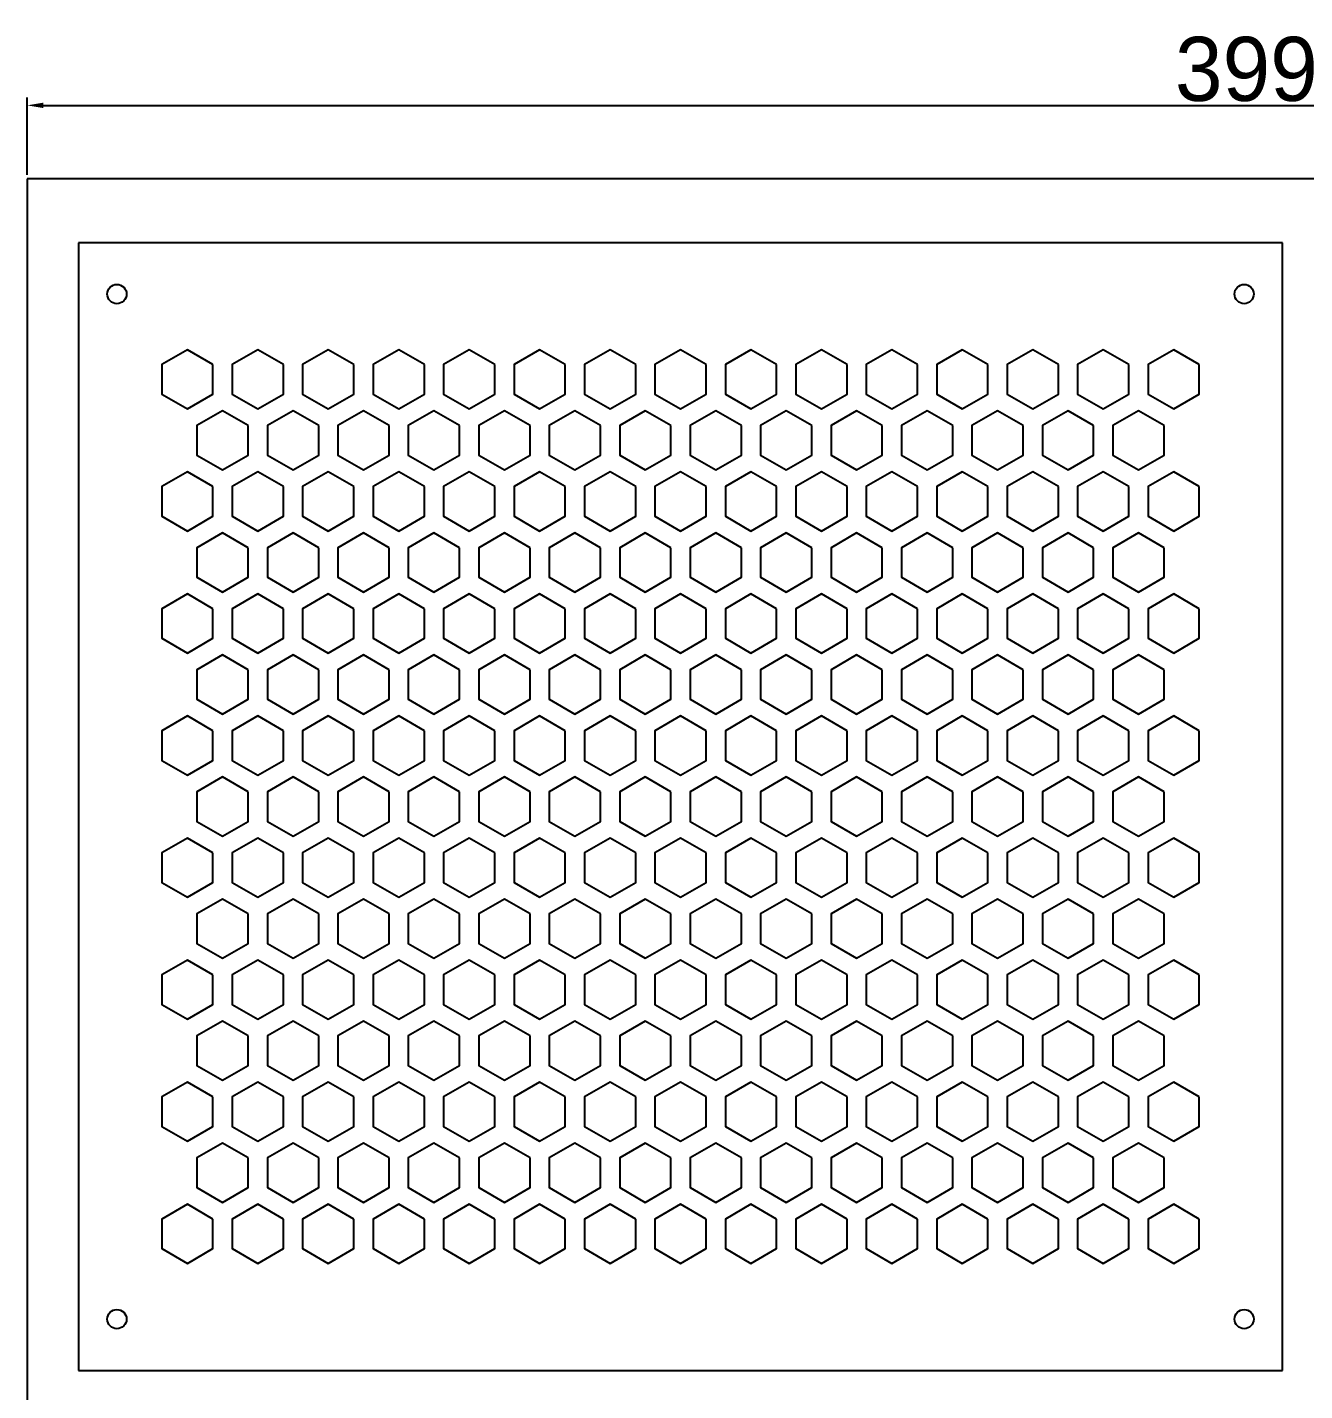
# Model space of a CAD drawing. Header units: millimetres. Extents: x 34 to 5984, y -3597 to 314.
# Drawn here: x 3423.3 to 3622.8, y -3377 to -3164.1 of the extents above; entities that cross this region are included whole.
import ezdxf

# ---------------------------------------------------------------- set-up
doc = ezdxf.new("R2010")
doc.units = ezdxf.units.MM
doc.dimstyles.new('ISO-25', dxfattribs={"dimtxt": 2.5, "dimasz": 2.5, "dimexe": 1.25, "dimexo": 0.625, "dimtad": 1, "dimdsep": 46, "dimtxsty": 'Standard', "dimcen": 2.5, "dimadec": 0, "dimazin": 0, "dimtfac": 1, "dimtmove": 0, "dimatfit": 3, "dimfxl": 1, "dimarcsym": 0})

# ---------------------------------------------------------------- blocks, each defined once
blk = doc.blocks.new('*D213')
at = {"color": 0, "lineweight": -2, "transparency": 16777216}
for p, q in [((3423.32, -3187.15), (3423.32, -3175.07)), ((3822.63, -3187.15), (3822.63, -3175.07)), ((3425.82, -3176.32), (3820.13, -3176.32))]:
    blk.add_line(p, q, dxfattribs=at)
at = {"color": 0, "transparency": 16777216}
for points in [[(3425.82, -3175.9), (3425.82, -3176.74), (3423.32, -3176.32)], [(3820.13, -3175.9), (3820.13, -3176.74), (3822.63, -3176.32)]]:
    blk.add_solid(points, dxfattribs=at)
at = {"layer": 'Defpoints', "color": 0, "transparency": 16777216}
for p in [(3822.63, -3176.32), (3423.32, -3187.78), (3822.63, -3187.78)]:
    blk.add_point(p, dxfattribs=at)
at = {"color": 0, "transparency": 16777216, "insert": (3622.97, -3170.7), "char_height": 10, "attachment_point": 5}
blk.add_mtext('399.31', dxfattribs=at)

msp = doc.modelspace()

# ---------------------------------------------------------------- linework, layer by layer
at = {"color": 4}
for p, q in [((3822.628, -3187.776), (3423.321, -3187.776)), ((3423.321, -3187.776), (3423.321, -3510.271))]:
    msp.add_line(p, q, dxfattribs=at)
for p, q in [((3619.321, -3197.776), (3431.321, -3197.776)), ((3431.321, -3197.776), (3431.321, -3373.776)), ((3619.321, -3373.776), (3619.321, -3197.776)), ((3431.321, -3373.776), (3619.321, -3373.776))]:
    msp.add_line(p, q)
at = {"color": 1}
for points in [[(3452.321, -3216.783), (3448.321, -3214.473), (3444.321, -3216.783), (3444.321, -3221.402), (3448.321, -3223.711), (3452.321, -3221.402)], [(3463.321, -3216.783), (3459.321, -3214.473), (3455.321, -3216.783), (3455.321, -3221.402), (3459.321, -3223.711), (3463.321, -3221.402)], [(3474.321, -3216.783), (3470.321, -3214.473), (3466.321, -3216.783), (3466.321, -3221.402), (3470.321, -3223.711), (3474.321, -3221.402)], [(3485.321, -3216.783), (3481.321, -3214.473), (3477.321, -3216.783), (3477.321, -3221.402), (3481.321, -3223.711), (3485.321, -3221.402)], [(3496.321, -3216.783), (3492.321, -3214.473), (3488.321, -3216.783), (3488.321, -3221.402), (3492.321, -3223.711), (3496.321, -3221.402)], [(3507.321, -3216.783), (3503.321, -3214.473), (3499.321, -3216.783), (3499.321, -3221.402), (3503.321, -3223.711), (3507.321, -3221.402)], [(3518.321, -3216.783), (3514.321, -3214.473), (3510.321, -3216.783), (3510.321, -3221.402), (3514.321, -3223.711), (3518.321, -3221.402)], [(3529.321, -3216.783), (3525.321, -3214.473), (3521.321, -3216.783), (3521.321, -3221.402), (3525.321, -3223.711), (3529.321, -3221.402)], [(3540.321, -3216.783), (3536.321, -3214.473), (3532.321, -3216.783), (3532.321, -3221.402), (3536.321, -3223.711), (3540.321, -3221.402)], [(3551.321, -3216.783), (3547.321, -3214.473), (3543.321, -3216.783), (3543.321, -3221.402), (3547.321, -3223.711), (3551.321, -3221.402)], [(3562.321, -3216.783), (3558.321, -3214.473), (3554.321, -3216.783), (3554.321, -3221.402), (3558.321, -3223.711), (3562.321, -3221.402)], [(3573.321, -3216.783), (3569.321, -3214.473), (3565.321, -3216.783), (3565.321, -3221.402), (3569.321, -3223.711), (3573.321, -3221.402)], [(3584.321, -3216.783), (3580.321, -3214.473), (3576.321, -3216.783), (3576.321, -3221.402), (3580.321, -3223.711), (3584.321, -3221.402)], [(3595.321, -3216.783), (3591.321, -3214.473), (3587.321, -3216.783), (3587.321, -3221.402), (3591.321, -3223.711), (3595.321, -3221.402)], [(3606.321, -3216.783), (3602.321, -3214.473), (3598.321, -3216.783), (3598.321, -3221.402), (3602.321, -3223.711), (3606.321, -3221.402)], [(3457.821, -3226.309), (3453.821, -3224), (3449.821, -3226.309), (3449.821, -3230.928), (3453.821, -3233.237), (3457.821, -3230.928)], [(3468.821, -3226.309), (3464.821, -3224), (3460.821, -3226.309), (3460.821, -3230.928), (3464.821, -3233.237), (3468.821, -3230.928)], [(3479.821, -3226.309), (3475.821, -3224), (3471.821, -3226.309), (3471.821, -3230.928), (3475.821, -3233.237), (3479.821, -3230.928)], [(3490.821, -3226.309), (3486.821, -3224), (3482.821, -3226.309), (3482.821, -3230.928), (3486.821, -3233.237), (3490.821, -3230.928)], [(3501.821, -3226.309), (3497.821, -3224), (3493.821, -3226.309), (3493.821, -3230.928), (3497.821, -3233.237), (3501.821, -3230.928)], [(3512.821, -3226.309), (3508.821, -3224), (3504.821, -3226.309), (3504.821, -3230.928), (3508.821, -3233.237), (3512.821, -3230.928)], [(3523.821, -3226.309), (3519.821, -3224), (3515.821, -3226.309), (3515.821, -3230.928), (3519.821, -3233.237), (3523.821, -3230.928)], [(3534.821, -3226.309), (3530.821, -3224), (3526.821, -3226.309), (3526.821, -3230.928), (3530.821, -3233.237), (3534.821, -3230.928)], [(3545.821, -3226.309), (3541.821, -3224), (3537.821, -3226.309), (3537.821, -3230.928), (3541.821, -3233.237), (3545.821, -3230.928)], [(3556.821, -3226.309), (3552.821, -3224), (3548.821, -3226.309), (3548.821, -3230.928), (3552.821, -3233.237), (3556.821, -3230.928)], [(3567.821, -3226.309), (3563.821, -3224), (3559.821, -3226.309), (3559.821, -3230.928), (3563.821, -3233.237), (3567.821, -3230.928)], [(3578.821, -3226.309), (3574.821, -3224), (3570.821, -3226.309), (3570.821, -3230.928), (3574.821, -3233.237), (3578.821, -3230.928)], [(3589.821, -3226.309), (3585.821, -3224), (3581.821, -3226.309), (3581.821, -3230.928), (3585.821, -3233.237), (3589.821, -3230.928)], [(3600.821, -3226.309), (3596.821, -3224), (3592.821, -3226.309), (3592.821, -3230.928), (3596.821, -3233.237), (3600.821, -3230.928)], [(3452.321, -3235.835), (3448.321, -3233.526), (3444.321, -3235.835), (3444.321, -3240.454), (3448.321, -3242.763), (3452.321, -3240.454)], [(3463.321, -3235.835), (3459.321, -3233.526), (3455.321, -3235.835), (3455.321, -3240.454), (3459.321, -3242.763), (3463.321, -3240.454)], [(3474.321, -3235.835), (3470.321, -3233.526), (3466.321, -3235.835), (3466.321, -3240.454), (3470.321, -3242.763), (3474.321, -3240.454)], [(3485.321, -3235.835), (3481.321, -3233.526), (3477.321, -3235.835), (3477.321, -3240.454), (3481.321, -3242.763), (3485.321, -3240.454)], [(3496.321, -3235.835), (3492.321, -3233.526), (3488.321, -3235.835), (3488.321, -3240.454), (3492.321, -3242.763), (3496.321, -3240.454)], [(3507.321, -3235.835), (3503.321, -3233.526), (3499.321, -3235.835), (3499.321, -3240.454), (3503.321, -3242.763), (3507.321, -3240.454)], [(3518.321, -3235.835), (3514.321, -3233.526), (3510.321, -3235.835), (3510.321, -3240.454), (3514.321, -3242.763), (3518.321, -3240.454)], [(3529.321, -3235.835), (3525.321, -3233.526), (3521.321, -3235.835), (3521.321, -3240.454), (3525.321, -3242.763), (3529.321, -3240.454)], [(3540.321, -3235.835), (3536.321, -3233.526), (3532.321, -3235.835), (3532.321, -3240.454), (3536.321, -3242.763), (3540.321, -3240.454)], [(3551.321, -3235.835), (3547.321, -3233.526), (3543.321, -3235.835), (3543.321, -3240.454), (3547.321, -3242.763), (3551.321, -3240.454)], [(3562.321, -3235.835), (3558.321, -3233.526), (3554.321, -3235.835), (3554.321, -3240.454), (3558.321, -3242.763), (3562.321, -3240.454)], [(3573.321, -3235.835), (3569.321, -3233.526), (3565.321, -3235.835), (3565.321, -3240.454), (3569.321, -3242.763), (3573.321, -3240.454)], [(3584.321, -3235.835), (3580.321, -3233.526), (3576.321, -3235.835), (3576.321, -3240.454), (3580.321, -3242.763), (3584.321, -3240.454)], [(3595.321, -3235.835), (3591.321, -3233.526), (3587.321, -3235.835), (3587.321, -3240.454), (3591.321, -3242.763), (3595.321, -3240.454)], [(3606.321, -3235.835), (3602.321, -3233.526), (3598.321, -3235.835), (3598.321, -3240.454), (3602.321, -3242.763), (3606.321, -3240.454)], [(3457.821, -3245.362), (3453.821, -3243.052), (3449.821, -3245.362), (3449.821, -3249.98), (3453.821, -3252.29), (3457.821, -3249.98)], [(3468.821, -3245.362), (3464.821, -3243.052), (3460.821, -3245.362), (3460.821, -3249.98), (3464.821, -3252.29), (3468.821, -3249.98)], [(3479.821, -3245.362), (3475.821, -3243.052), (3471.821, -3245.362), (3471.821, -3249.98), (3475.821, -3252.29), (3479.821, -3249.98)], [(3490.821, -3245.362), (3486.821, -3243.052), (3482.821, -3245.362), (3482.821, -3249.98), (3486.821, -3252.29), (3490.821, -3249.98)], [(3501.821, -3245.362), (3497.821, -3243.052), (3493.821, -3245.362), (3493.821, -3249.98), (3497.821, -3252.29), (3501.821, -3249.98)], [(3512.821, -3245.362), (3508.821, -3243.052), (3504.821, -3245.362), (3504.821, -3249.98), (3508.821, -3252.29), (3512.821, -3249.98)], [(3523.821, -3245.362), (3519.821, -3243.052), (3515.821, -3245.362), (3515.821, -3249.98), (3519.821, -3252.29), (3523.821, -3249.98)], [(3534.821, -3245.362), (3530.821, -3243.052), (3526.821, -3245.362), (3526.821, -3249.98), (3530.821, -3252.29), (3534.821, -3249.98)], [(3545.821, -3245.362), (3541.821, -3243.052), (3537.821, -3245.362), (3537.821, -3249.98), (3541.821, -3252.29), (3545.821, -3249.98)], [(3556.821, -3245.362), (3552.821, -3243.052), (3548.821, -3245.362), (3548.821, -3249.98), (3552.821, -3252.29), (3556.821, -3249.98)], [(3567.821, -3245.362), (3563.821, -3243.052), (3559.821, -3245.362), (3559.821, -3249.98), (3563.821, -3252.29), (3567.821, -3249.98)], [(3578.821, -3245.362), (3574.821, -3243.052), (3570.821, -3245.362), (3570.821, -3249.98), (3574.821, -3252.29), (3578.821, -3249.98)], [(3589.821, -3245.362), (3585.821, -3243.052), (3581.821, -3245.362), (3581.821, -3249.98), (3585.821, -3252.29), (3589.821, -3249.98)], [(3600.821, -3245.362), (3596.821, -3243.052), (3592.821, -3245.362), (3592.821, -3249.98), (3596.821, -3252.29), (3600.821, -3249.98)], [(3452.321, -3254.888), (3448.321, -3252.578), (3444.321, -3254.888), (3444.321, -3259.507), (3448.321, -3261.816), (3452.321, -3259.507)], [(3463.321, -3254.888), (3459.321, -3252.578), (3455.321, -3254.888), (3455.321, -3259.507), (3459.321, -3261.816), (3463.321, -3259.507)], [(3474.321, -3254.888), (3470.321, -3252.578), (3466.321, -3254.888), (3466.321, -3259.507), (3470.321, -3261.816), (3474.321, -3259.507)], [(3485.321, -3254.888), (3481.321, -3252.578), (3477.321, -3254.888), (3477.321, -3259.507), (3481.321, -3261.816), (3485.321, -3259.507)], [(3496.321, -3254.888), (3492.321, -3252.578), (3488.321, -3254.888), (3488.321, -3259.507), (3492.321, -3261.816), (3496.321, -3259.507)], [(3507.321, -3254.888), (3503.321, -3252.578), (3499.321, -3254.888), (3499.321, -3259.507), (3503.321, -3261.816), (3507.321, -3259.507)], [(3518.321, -3254.888), (3514.321, -3252.578), (3510.321, -3254.888), (3510.321, -3259.507), (3514.321, -3261.816), (3518.321, -3259.507)], [(3529.321, -3254.888), (3525.321, -3252.578), (3521.321, -3254.888), (3521.321, -3259.507), (3525.321, -3261.816), (3529.321, -3259.507)], [(3540.321, -3254.888), (3536.321, -3252.578), (3532.321, -3254.888), (3532.321, -3259.507), (3536.321, -3261.816), (3540.321, -3259.507)], [(3551.321, -3254.888), (3547.321, -3252.578), (3543.321, -3254.888), (3543.321, -3259.507), (3547.321, -3261.816), (3551.321, -3259.507)], [(3562.321, -3254.888), (3558.321, -3252.578), (3554.321, -3254.888), (3554.321, -3259.507), (3558.321, -3261.816), (3562.321, -3259.507)], [(3573.321, -3254.888), (3569.321, -3252.578), (3565.321, -3254.888), (3565.321, -3259.507), (3569.321, -3261.816), (3573.321, -3259.507)], [(3584.321, -3254.888), (3580.321, -3252.578), (3576.321, -3254.888), (3576.321, -3259.507), (3580.321, -3261.816), (3584.321, -3259.507)], [(3595.321, -3254.888), (3591.321, -3252.578), (3587.321, -3254.888), (3587.321, -3259.507), (3591.321, -3261.816), (3595.321, -3259.507)], [(3606.321, -3254.888), (3602.321, -3252.578), (3598.321, -3254.888), (3598.321, -3259.507), (3602.321, -3261.816), (3606.321, -3259.507)], [(3457.821, -3264.414), (3453.821, -3262.105), (3449.821, -3264.414), (3449.821, -3269.033), (3453.821, -3271.342), (3457.821, -3269.033)], [(3468.821, -3264.414), (3464.821, -3262.105), (3460.821, -3264.414), (3460.821, -3269.033), (3464.821, -3271.342), (3468.821, -3269.033)], [(3479.821, -3264.414), (3475.821, -3262.105), (3471.821, -3264.414), (3471.821, -3269.033), (3475.821, -3271.342), (3479.821, -3269.033)], [(3490.821, -3264.414), (3486.821, -3262.105), (3482.821, -3264.414), (3482.821, -3269.033), (3486.821, -3271.342), (3490.821, -3269.033)], [(3501.821, -3264.414), (3497.821, -3262.105), (3493.821, -3264.414), (3493.821, -3269.033), (3497.821, -3271.342), (3501.821, -3269.033)], [(3512.821, -3264.414), (3508.821, -3262.105), (3504.821, -3264.414), (3504.821, -3269.033), (3508.821, -3271.342), (3512.821, -3269.033)], [(3523.821, -3264.414), (3519.821, -3262.105), (3515.821, -3264.414), (3515.821, -3269.033), (3519.821, -3271.342), (3523.821, -3269.033)], [(3534.821, -3264.414), (3530.821, -3262.105), (3526.821, -3264.414), (3526.821, -3269.033), (3530.821, -3271.342), (3534.821, -3269.033)], [(3545.821, -3264.414), (3541.821, -3262.105), (3537.821, -3264.414), (3537.821, -3269.033), (3541.821, -3271.342), (3545.821, -3269.033)], [(3556.821, -3264.414), (3552.821, -3262.105), (3548.821, -3264.414), (3548.821, -3269.033), (3552.821, -3271.342), (3556.821, -3269.033)], [(3567.821, -3264.414), (3563.821, -3262.105), (3559.821, -3264.414), (3559.821, -3269.033), (3563.821, -3271.342), (3567.821, -3269.033)], [(3578.821, -3264.414), (3574.821, -3262.105), (3570.821, -3264.414), (3570.821, -3269.033), (3574.821, -3271.342), (3578.821, -3269.033)], [(3589.821, -3264.414), (3585.821, -3262.105), (3581.821, -3264.414), (3581.821, -3269.033), (3585.821, -3271.342), (3589.821, -3269.033)], [(3600.821, -3264.414), (3596.821, -3262.105), (3592.821, -3264.414), (3592.821, -3269.033), (3596.821, -3271.342), (3600.821, -3269.033)], [(3452.321, -3273.94), (3448.321, -3271.631), (3444.321, -3273.94), (3444.321, -3278.559), (3448.321, -3280.869), (3452.321, -3278.559)], [(3463.321, -3273.94), (3459.321, -3271.631), (3455.321, -3273.94), (3455.321, -3278.559), (3459.321, -3280.869), (3463.321, -3278.559)], [(3474.321, -3273.94), (3470.321, -3271.631), (3466.321, -3273.94), (3466.321, -3278.559), (3470.321, -3280.869), (3474.321, -3278.559)], [(3485.321, -3273.94), (3481.321, -3271.631), (3477.321, -3273.94), (3477.321, -3278.559), (3481.321, -3280.869), (3485.321, -3278.559)], [(3496.321, -3273.94), (3492.321, -3271.631), (3488.321, -3273.94), (3488.321, -3278.559), (3492.321, -3280.869), (3496.321, -3278.559)], [(3507.321, -3273.94), (3503.321, -3271.631), (3499.321, -3273.94), (3499.321, -3278.559), (3503.321, -3280.869), (3507.321, -3278.559)], [(3518.321, -3273.94), (3514.321, -3271.631), (3510.321, -3273.94), (3510.321, -3278.559), (3514.321, -3280.869), (3518.321, -3278.559)], [(3529.321, -3273.94), (3525.321, -3271.631), (3521.321, -3273.94), (3521.321, -3278.559), (3525.321, -3280.869), (3529.321, -3278.559)], [(3540.321, -3273.94), (3536.321, -3271.631), (3532.321, -3273.94), (3532.321, -3278.559), (3536.321, -3280.869), (3540.321, -3278.559)], [(3551.321, -3273.94), (3547.321, -3271.631), (3543.321, -3273.94), (3543.321, -3278.559), (3547.321, -3280.869), (3551.321, -3278.559)], [(3562.321, -3273.94), (3558.321, -3271.631), (3554.321, -3273.94), (3554.321, -3278.559), (3558.321, -3280.869), (3562.321, -3278.559)], [(3573.321, -3273.94), (3569.321, -3271.631), (3565.321, -3273.94), (3565.321, -3278.559), (3569.321, -3280.869), (3573.321, -3278.559)], [(3584.321, -3273.94), (3580.321, -3271.631), (3576.321, -3273.94), (3576.321, -3278.559), (3580.321, -3280.869), (3584.321, -3278.559)], [(3595.321, -3273.94), (3591.321, -3271.631), (3587.321, -3273.94), (3587.321, -3278.559), (3591.321, -3280.869), (3595.321, -3278.559)], [(3606.321, -3273.94), (3602.321, -3271.631), (3598.321, -3273.94), (3598.321, -3278.559), (3602.321, -3280.869), (3606.321, -3278.559)], [(3457.821, -3283.467), (3453.821, -3281.157), (3449.821, -3283.467), (3449.821, -3288.085), (3453.821, -3290.395), (3457.821, -3288.085)], [(3468.821, -3283.467), (3464.821, -3281.157), (3460.821, -3283.467), (3460.821, -3288.085), (3464.821, -3290.395), (3468.821, -3288.085)], [(3479.821, -3283.467), (3475.821, -3281.157), (3471.821, -3283.467), (3471.821, -3288.085), (3475.821, -3290.395), (3479.821, -3288.085)], [(3490.821, -3283.467), (3486.821, -3281.157), (3482.821, -3283.467), (3482.821, -3288.085), (3486.821, -3290.395), (3490.821, -3288.085)], [(3501.821, -3283.467), (3497.821, -3281.157), (3493.821, -3283.467), (3493.821, -3288.085), (3497.821, -3290.395), (3501.821, -3288.085)], [(3512.821, -3283.467), (3508.821, -3281.157), (3504.821, -3283.467), (3504.821, -3288.085), (3508.821, -3290.395), (3512.821, -3288.085)], [(3523.821, -3283.467), (3519.821, -3281.157), (3515.821, -3283.467), (3515.821, -3288.085), (3519.821, -3290.395), (3523.821, -3288.085)], [(3534.821, -3283.467), (3530.821, -3281.157), (3526.821, -3283.467), (3526.821, -3288.085), (3530.821, -3290.395), (3534.821, -3288.085)], [(3545.821, -3283.467), (3541.821, -3281.157), (3537.821, -3283.467), (3537.821, -3288.085), (3541.821, -3290.395), (3545.821, -3288.085)], [(3556.821, -3283.467), (3552.821, -3281.157), (3548.821, -3283.467), (3548.821, -3288.085), (3552.821, -3290.395), (3556.821, -3288.085)], [(3567.821, -3283.467), (3563.821, -3281.157), (3559.821, -3283.467), (3559.821, -3288.085), (3563.821, -3290.395), (3567.821, -3288.085)], [(3578.821, -3283.467), (3574.821, -3281.157), (3570.821, -3283.467), (3570.821, -3288.085), (3574.821, -3290.395), (3578.821, -3288.085)], [(3589.821, -3283.467), (3585.821, -3281.157), (3581.821, -3283.467), (3581.821, -3288.085), (3585.821, -3290.395), (3589.821, -3288.085)], [(3600.821, -3283.467), (3596.821, -3281.157), (3592.821, -3283.467), (3592.821, -3288.085), (3596.821, -3290.395), (3600.821, -3288.085)], [(3452.321, -3292.993), (3448.321, -3290.684), (3444.321, -3292.993), (3444.321, -3297.612), (3448.321, -3299.921), (3452.321, -3297.612)], [(3463.321, -3292.993), (3459.321, -3290.684), (3455.321, -3292.993), (3455.321, -3297.612), (3459.321, -3299.921), (3463.321, -3297.612)], [(3474.321, -3292.993), (3470.321, -3290.684), (3466.321, -3292.993), (3466.321, -3297.612), (3470.321, -3299.921), (3474.321, -3297.612)], [(3485.321, -3292.993), (3481.321, -3290.684), (3477.321, -3292.993), (3477.321, -3297.612), (3481.321, -3299.921), (3485.321, -3297.612)], [(3496.321, -3292.993), (3492.321, -3290.684), (3488.321, -3292.993), (3488.321, -3297.612), (3492.321, -3299.921), (3496.321, -3297.612)], [(3507.321, -3292.993), (3503.321, -3290.684), (3499.321, -3292.993), (3499.321, -3297.612), (3503.321, -3299.921), (3507.321, -3297.612)], [(3518.321, -3292.993), (3514.321, -3290.684), (3510.321, -3292.993), (3510.321, -3297.612), (3514.321, -3299.921), (3518.321, -3297.612)], [(3529.321, -3292.993), (3525.321, -3290.684), (3521.321, -3292.993), (3521.321, -3297.612), (3525.321, -3299.921), (3529.321, -3297.612)], [(3540.321, -3292.993), (3536.321, -3290.684), (3532.321, -3292.993), (3532.321, -3297.612), (3536.321, -3299.921), (3540.321, -3297.612)], [(3551.321, -3292.993), (3547.321, -3290.684), (3543.321, -3292.993), (3543.321, -3297.612), (3547.321, -3299.921), (3551.321, -3297.612)], [(3562.321, -3292.993), (3558.321, -3290.684), (3554.321, -3292.993), (3554.321, -3297.612), (3558.321, -3299.921), (3562.321, -3297.612)], [(3573.321, -3292.993), (3569.321, -3290.684), (3565.321, -3292.993), (3565.321, -3297.612), (3569.321, -3299.921), (3573.321, -3297.612)], [(3584.321, -3292.993), (3580.321, -3290.684), (3576.321, -3292.993), (3576.321, -3297.612), (3580.321, -3299.921), (3584.321, -3297.612)], [(3595.321, -3292.993), (3591.321, -3290.684), (3587.321, -3292.993), (3587.321, -3297.612), (3591.321, -3299.921), (3595.321, -3297.612)], [(3606.321, -3292.993), (3602.321, -3290.684), (3598.321, -3292.993), (3598.321, -3297.612), (3602.321, -3299.921), (3606.321, -3297.612)], [(3457.821, -3302.519), (3453.821, -3300.21), (3449.821, -3302.519), (3449.821, -3307.138), (3453.821, -3309.447), (3457.821, -3307.138)], [(3468.821, -3302.519), (3464.821, -3300.21), (3460.821, -3302.519), (3460.821, -3307.138), (3464.821, -3309.447), (3468.821, -3307.138)], [(3479.821, -3302.519), (3475.821, -3300.21), (3471.821, -3302.519), (3471.821, -3307.138), (3475.821, -3309.447), (3479.821, -3307.138)], [(3490.821, -3302.519), (3486.821, -3300.21), (3482.821, -3302.519), (3482.821, -3307.138), (3486.821, -3309.447), (3490.821, -3307.138)], [(3501.821, -3302.519), (3497.821, -3300.21), (3493.821, -3302.519), (3493.821, -3307.138), (3497.821, -3309.447), (3501.821, -3307.138)], [(3512.821, -3302.519), (3508.821, -3300.21), (3504.821, -3302.519), (3504.821, -3307.138), (3508.821, -3309.447), (3512.821, -3307.138)], [(3523.821, -3302.519), (3519.821, -3300.21), (3515.821, -3302.519), (3515.821, -3307.138), (3519.821, -3309.447), (3523.821, -3307.138)], [(3534.821, -3302.519), (3530.821, -3300.21), (3526.821, -3302.519), (3526.821, -3307.138), (3530.821, -3309.447), (3534.821, -3307.138)], [(3545.821, -3302.519), (3541.821, -3300.21), (3537.821, -3302.519), (3537.821, -3307.138), (3541.821, -3309.447), (3545.821, -3307.138)], [(3556.821, -3302.519), (3552.821, -3300.21), (3548.821, -3302.519), (3548.821, -3307.138), (3552.821, -3309.447), (3556.821, -3307.138)], [(3567.821, -3302.519), (3563.821, -3300.21), (3559.821, -3302.519), (3559.821, -3307.138), (3563.821, -3309.447), (3567.821, -3307.138)], [(3578.821, -3302.519), (3574.821, -3300.21), (3570.821, -3302.519), (3570.821, -3307.138), (3574.821, -3309.447), (3578.821, -3307.138)], [(3589.821, -3302.519), (3585.821, -3300.21), (3581.821, -3302.519), (3581.821, -3307.138), (3585.821, -3309.447), (3589.821, -3307.138)], [(3600.821, -3302.519), (3596.821, -3300.21), (3592.821, -3302.519), (3592.821, -3307.138), (3596.821, -3309.447), (3600.821, -3307.138)], [(3452.321, -3312.045), (3448.321, -3309.736), (3444.321, -3312.045), (3444.321, -3316.664), (3448.321, -3318.974), (3452.321, -3316.664)], [(3463.321, -3312.045), (3459.321, -3309.736), (3455.321, -3312.045), (3455.321, -3316.664), (3459.321, -3318.974), (3463.321, -3316.664)], [(3474.321, -3312.045), (3470.321, -3309.736), (3466.321, -3312.045), (3466.321, -3316.664), (3470.321, -3318.974), (3474.321, -3316.664)], [(3485.321, -3312.045), (3481.321, -3309.736), (3477.321, -3312.045), (3477.321, -3316.664), (3481.321, -3318.974), (3485.321, -3316.664)], [(3496.321, -3312.045), (3492.321, -3309.736), (3488.321, -3312.045), (3488.321, -3316.664), (3492.321, -3318.974), (3496.321, -3316.664)], [(3507.321, -3312.045), (3503.321, -3309.736), (3499.321, -3312.045), (3499.321, -3316.664), (3503.321, -3318.974), (3507.321, -3316.664)], [(3518.321, -3312.045), (3514.321, -3309.736), (3510.321, -3312.045), (3510.321, -3316.664), (3514.321, -3318.974), (3518.321, -3316.664)], [(3529.321, -3312.045), (3525.321, -3309.736), (3521.321, -3312.045), (3521.321, -3316.664), (3525.321, -3318.974), (3529.321, -3316.664)], [(3540.321, -3312.045), (3536.321, -3309.736), (3532.321, -3312.045), (3532.321, -3316.664), (3536.321, -3318.974), (3540.321, -3316.664)], [(3551.321, -3312.045), (3547.321, -3309.736), (3543.321, -3312.045), (3543.321, -3316.664), (3547.321, -3318.974), (3551.321, -3316.664)], [(3562.321, -3312.045), (3558.321, -3309.736), (3554.321, -3312.045), (3554.321, -3316.664), (3558.321, -3318.974), (3562.321, -3316.664)], [(3573.321, -3312.045), (3569.321, -3309.736), (3565.321, -3312.045), (3565.321, -3316.664), (3569.321, -3318.974), (3573.321, -3316.664)], [(3584.321, -3312.045), (3580.321, -3309.736), (3576.321, -3312.045), (3576.321, -3316.664), (3580.321, -3318.974), (3584.321, -3316.664)], [(3595.321, -3312.045), (3591.321, -3309.736), (3587.321, -3312.045), (3587.321, -3316.664), (3591.321, -3318.974), (3595.321, -3316.664)], [(3606.321, -3312.045), (3602.321, -3309.736), (3598.321, -3312.045), (3598.321, -3316.664), (3602.321, -3318.974), (3606.321, -3316.664)], [(3457.821, -3321.572), (3453.821, -3319.262), (3449.821, -3321.572), (3449.821, -3326.191), (3453.821, -3328.5), (3457.821, -3326.191)], [(3468.821, -3321.572), (3464.821, -3319.262), (3460.821, -3321.572), (3460.821, -3326.191), (3464.821, -3328.5), (3468.821, -3326.191)], [(3479.821, -3321.572), (3475.821, -3319.262), (3471.821, -3321.572), (3471.821, -3326.191), (3475.821, -3328.5), (3479.821, -3326.191)], [(3490.821, -3321.572), (3486.821, -3319.262), (3482.821, -3321.572), (3482.821, -3326.191), (3486.821, -3328.5), (3490.821, -3326.191)], [(3501.821, -3321.572), (3497.821, -3319.262), (3493.821, -3321.572), (3493.821, -3326.191), (3497.821, -3328.5), (3501.821, -3326.191)], [(3512.821, -3321.572), (3508.821, -3319.262), (3504.821, -3321.572), (3504.821, -3326.191), (3508.821, -3328.5), (3512.821, -3326.191)], [(3523.821, -3321.572), (3519.821, -3319.262), (3515.821, -3321.572), (3515.821, -3326.191), (3519.821, -3328.5), (3523.821, -3326.191)], [(3534.821, -3321.572), (3530.821, -3319.262), (3526.821, -3321.572), (3526.821, -3326.191), (3530.821, -3328.5), (3534.821, -3326.191)], [(3545.821, -3321.572), (3541.821, -3319.262), (3537.821, -3321.572), (3537.821, -3326.191), (3541.821, -3328.5), (3545.821, -3326.191)], [(3556.821, -3321.572), (3552.821, -3319.262), (3548.821, -3321.572), (3548.821, -3326.191), (3552.821, -3328.5), (3556.821, -3326.191)], [(3567.821, -3321.572), (3563.821, -3319.262), (3559.821, -3321.572), (3559.821, -3326.191), (3563.821, -3328.5), (3567.821, -3326.191)], [(3578.821, -3321.572), (3574.821, -3319.262), (3570.821, -3321.572), (3570.821, -3326.191), (3574.821, -3328.5), (3578.821, -3326.191)], [(3589.821, -3321.572), (3585.821, -3319.262), (3581.821, -3321.572), (3581.821, -3326.191), (3585.821, -3328.5), (3589.821, -3326.191)], [(3600.821, -3321.572), (3596.821, -3319.262), (3592.821, -3321.572), (3592.821, -3326.191), (3596.821, -3328.5), (3600.821, -3326.191)], [(3452.321, -3331.098), (3448.321, -3328.789), (3444.321, -3331.098), (3444.321, -3335.717), (3448.321, -3338.026), (3452.321, -3335.717)], [(3463.321, -3331.098), (3459.321, -3328.789), (3455.321, -3331.098), (3455.321, -3335.717), (3459.321, -3338.026), (3463.321, -3335.717)], [(3474.321, -3331.098), (3470.321, -3328.789), (3466.321, -3331.098), (3466.321, -3335.717), (3470.321, -3338.026), (3474.321, -3335.717)], [(3485.321, -3331.098), (3481.321, -3328.789), (3477.321, -3331.098), (3477.321, -3335.717), (3481.321, -3338.026), (3485.321, -3335.717)], [(3496.321, -3331.098), (3492.321, -3328.789), (3488.321, -3331.098), (3488.321, -3335.717), (3492.321, -3338.026), (3496.321, -3335.717)], [(3507.321, -3331.098), (3503.321, -3328.789), (3499.321, -3331.098), (3499.321, -3335.717), (3503.321, -3338.026), (3507.321, -3335.717)], [(3518.321, -3331.098), (3514.321, -3328.789), (3510.321, -3331.098), (3510.321, -3335.717), (3514.321, -3338.026), (3518.321, -3335.717)], [(3529.321, -3331.098), (3525.321, -3328.789), (3521.321, -3331.098), (3521.321, -3335.717), (3525.321, -3338.026), (3529.321, -3335.717)], [(3540.321, -3331.098), (3536.321, -3328.789), (3532.321, -3331.098), (3532.321, -3335.717), (3536.321, -3338.026), (3540.321, -3335.717)], [(3551.321, -3331.098), (3547.321, -3328.789), (3543.321, -3331.098), (3543.321, -3335.717), (3547.321, -3338.026), (3551.321, -3335.717)], [(3562.321, -3331.098), (3558.321, -3328.789), (3554.321, -3331.098), (3554.321, -3335.717), (3558.321, -3338.026), (3562.321, -3335.717)], [(3573.321, -3331.098), (3569.321, -3328.789), (3565.321, -3331.098), (3565.321, -3335.717), (3569.321, -3338.026), (3573.321, -3335.717)], [(3584.321, -3331.098), (3580.321, -3328.789), (3576.321, -3331.098), (3576.321, -3335.717), (3580.321, -3338.026), (3584.321, -3335.717)], [(3595.321, -3331.098), (3591.321, -3328.789), (3587.321, -3331.098), (3587.321, -3335.717), (3591.321, -3338.026), (3595.321, -3335.717)], [(3606.321, -3331.098), (3602.321, -3328.789), (3598.321, -3331.098), (3598.321, -3335.717), (3602.321, -3338.026), (3606.321, -3335.717)], [(3457.821, -3340.624), (3453.821, -3338.315), (3449.821, -3340.624), (3449.821, -3345.243), (3453.821, -3347.553), (3457.821, -3345.243)], [(3468.821, -3340.624), (3464.821, -3338.315), (3460.821, -3340.624), (3460.821, -3345.243), (3464.821, -3347.553), (3468.821, -3345.243)], [(3479.821, -3340.624), (3475.821, -3338.315), (3471.821, -3340.624), (3471.821, -3345.243), (3475.821, -3347.553), (3479.821, -3345.243)], [(3490.821, -3340.624), (3486.821, -3338.315), (3482.821, -3340.624), (3482.821, -3345.243), (3486.821, -3347.553), (3490.821, -3345.243)], [(3501.821, -3340.624), (3497.821, -3338.315), (3493.821, -3340.624), (3493.821, -3345.243), (3497.821, -3347.553), (3501.821, -3345.243)], [(3512.821, -3340.624), (3508.821, -3338.315), (3504.821, -3340.624), (3504.821, -3345.243), (3508.821, -3347.553), (3512.821, -3345.243)], [(3523.821, -3340.624), (3519.821, -3338.315), (3515.821, -3340.624), (3515.821, -3345.243), (3519.821, -3347.553), (3523.821, -3345.243)], [(3534.821, -3340.624), (3530.821, -3338.315), (3526.821, -3340.624), (3526.821, -3345.243), (3530.821, -3347.553), (3534.821, -3345.243)], [(3545.821, -3340.624), (3541.821, -3338.315), (3537.821, -3340.624), (3537.821, -3345.243), (3541.821, -3347.553), (3545.821, -3345.243)], [(3556.821, -3340.624), (3552.821, -3338.315), (3548.821, -3340.624), (3548.821, -3345.243), (3552.821, -3347.553), (3556.821, -3345.243)], [(3567.821, -3340.624), (3563.821, -3338.315), (3559.821, -3340.624), (3559.821, -3345.243), (3563.821, -3347.553), (3567.821, -3345.243)], [(3578.821, -3340.624), (3574.821, -3338.315), (3570.821, -3340.624), (3570.821, -3345.243), (3574.821, -3347.553), (3578.821, -3345.243)], [(3589.821, -3340.624), (3585.821, -3338.315), (3581.821, -3340.624), (3581.821, -3345.243), (3585.821, -3347.553), (3589.821, -3345.243)], [(3600.821, -3340.624), (3596.821, -3338.315), (3592.821, -3340.624), (3592.821, -3345.243), (3596.821, -3347.553), (3600.821, -3345.243)], [(3452.321, -3350.151), (3448.321, -3347.841), (3444.321, -3350.151), (3444.321, -3354.769), (3448.321, -3357.079), (3452.321, -3354.769)], [(3463.321, -3350.151), (3459.321, -3347.841), (3455.321, -3350.151), (3455.321, -3354.769), (3459.321, -3357.079), (3463.321, -3354.769)], [(3474.321, -3350.151), (3470.321, -3347.841), (3466.321, -3350.151), (3466.321, -3354.769), (3470.321, -3357.079), (3474.321, -3354.769)], [(3485.321, -3350.151), (3481.321, -3347.841), (3477.321, -3350.151), (3477.321, -3354.769), (3481.321, -3357.079), (3485.321, -3354.769)], [(3496.321, -3350.151), (3492.321, -3347.841), (3488.321, -3350.151), (3488.321, -3354.769), (3492.321, -3357.079), (3496.321, -3354.769)], [(3507.321, -3350.151), (3503.321, -3347.841), (3499.321, -3350.151), (3499.321, -3354.769), (3503.321, -3357.079), (3507.321, -3354.769)], [(3518.321, -3350.151), (3514.321, -3347.841), (3510.321, -3350.151), (3510.321, -3354.769), (3514.321, -3357.079), (3518.321, -3354.769)], [(3529.321, -3350.151), (3525.321, -3347.841), (3521.321, -3350.151), (3521.321, -3354.769), (3525.321, -3357.079), (3529.321, -3354.769)], [(3540.321, -3350.151), (3536.321, -3347.841), (3532.321, -3350.151), (3532.321, -3354.769), (3536.321, -3357.079), (3540.321, -3354.769)], [(3551.321, -3350.151), (3547.321, -3347.841), (3543.321, -3350.151), (3543.321, -3354.769), (3547.321, -3357.079), (3551.321, -3354.769)], [(3562.321, -3350.151), (3558.321, -3347.841), (3554.321, -3350.151), (3554.321, -3354.769), (3558.321, -3357.079), (3562.321, -3354.769)], [(3573.321, -3350.151), (3569.321, -3347.841), (3565.321, -3350.151), (3565.321, -3354.769), (3569.321, -3357.079), (3573.321, -3354.769)], [(3584.321, -3350.151), (3580.321, -3347.841), (3576.321, -3350.151), (3576.321, -3354.769), (3580.321, -3357.079), (3584.321, -3354.769)], [(3595.321, -3350.151), (3591.321, -3347.841), (3587.321, -3350.151), (3587.321, -3354.769), (3591.321, -3357.079), (3595.321, -3354.769)], [(3606.321, -3350.151), (3602.321, -3347.841), (3598.321, -3350.151), (3598.321, -3354.769), (3602.321, -3357.079), (3606.321, -3354.769)]]:
    msp.add_lwpolyline(points, close=True, dxfattribs=at)
for centre in [(3437.321, -3205.776), (3613.321, -3205.776), (3437.321, -3365.776), (3613.321, -3365.776)]:
    msp.add_circle(centre, 1.5, dxfattribs=at)

# ---------------------------------------------------------------- dimensions: what is measured, and where the dimension line sits
at = {"color": 4}
dim = msp.add_linear_dim(base=(3822.628, -3176.32), p1=(3423.321, -3187.776), p2=(3822.628, -3187.776), dimstyle='ISO-25', override={"dimtxt": 10}, dxfattribs=at)
dim.commit()
dim.dimension.update_dxf_attribs({"geometry": '*D213', "text_midpoint": (3622.974, -3170.695)})

doc.saveas('drawing.dxf')
